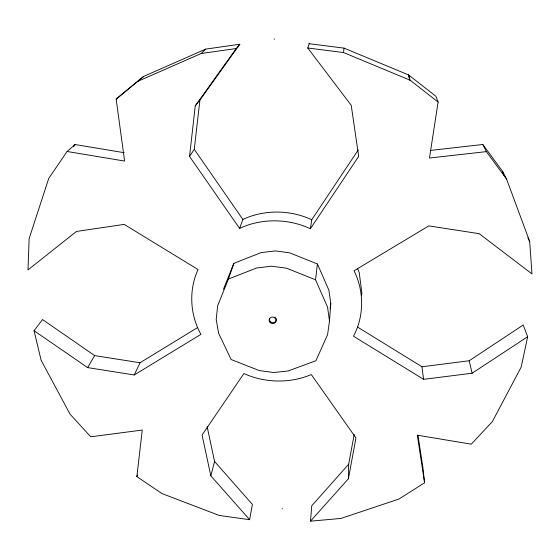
<?xml version="1.0" encoding="UTF-8"?>
<svg xmlns="http://www.w3.org/2000/svg" width="560" height="560" viewBox="0 0 560 560"><rect width="100%" height="100%" fill="white"/><g stroke="black" fill="none" stroke-linecap="round" stroke-linejoin="round"><path stroke-width="0.84" d="M417.97 435.246L422.968 468.062L424.585 482.797L399 499.023L341.005 518.434L310.499 521.171L348.376 478.793L348.684 464.219L354.193 434.42M233.87 263.34L228.403 279.041L217.602 305.9L216.209 319.662L218.645 333.34L231.14 359.527L259.252 370.573L273.672 372.526L288.05 370.993L315.924 360.717L327.565 334.719L329.504 320.992L330.778 303.667L328.909 290.262L317.408 263.97L289.611 252.819L275.275 250.915L261.03 252.623L233.87 263.34L223.461 289.247M310.499 521.171L311.738 505.806L348.684 464.219M357.385 326.963L421.953 366.772L469.189 360.759L523.201 325.01L527.667 336.7L472.122 373.226L423.605 379.33L353.486 336.217C364.224 316.295 364.238 290.941 354.032 270.802L428.771 225.89L479.171 233.674L532 273.917L529.669 241.479L506.59 179.116L486.374 151.62L429.471 158.032L438.102 102.046L410.067 80.164L343.532 52.549L344.029 48.125L309.274 43.715L308.931 43.253M309.274 43.715L307.755 47.999L351.225 105.301L358.68 156.401L310.38 228.746C288.421 218.435 261.611 218.078 239.596 228.389L189.546 156.45L195.258 105.854L236.243 48.517L239.813 44.233L205.73 49.112L143.71 76.37L116.158 99.085L124.607 161.063L67.067 151.48L48.762 178.36L29.134 238.574L28 269.906L76.419 231.455L124.201 224.385L198.086 269.577C188.587 289.884 189.973 314.881 200.928 334.348L134.232 374.969L87.633 367.605L34.069 330.715L42.518 319.55L94.633 355.593L140.042 362.761L197.708 327.495M189.546 156.45L194.278 149.331L199.913 100.044L239.813 44.233M207.151 426.636L214.564 461.468L252.371 504.42L249.641 519.687L219.198 515.445L161.903 493.542L136.864 476.609L142.247 430.052L90.734 436.807L70.007 414.085L41.111 360.255L34.069 330.715M329.504 320.992L327.544 307.083L315.539 279.797L317.408 263.97M330.078 308.637L330.778 303.667M310.38 228.746L311.745 219.758L358.246 149.933M361.501 295.68L361.879 293.146L359.233 272.566L357.609 268.758M348.376 478.793L355.964 437.955L311.283 374.542C290.073 383.621 264.859 383.047 243.887 373.541L202.062 435.078L210.833 475.832L249.641 519.687M275.072 318.024L275.261 317.107M270.2 322.616A3.521 3.276 11.8 0 1 271.67 317.135A3.521 3.276 11.8 0 1 276.045 321.209A3.521 3.276 11.8 0 1 270.2 322.616L270.403 321.692M527.667 336.7L521.192 367.052L492.373 421.603L471.275 444.171L417.319 435.183L424.585 482.797M210.833 475.832L214.564 461.468M239.596 228.389L242.879 219.457C264.285 209.391 290.388 209.713 311.745 219.758M136.864 476.609L137.48 475.02M134.232 374.969L140.042 362.761M87.633 367.605L94.633 355.593M408.429 74.571L409.689 80.003M73.402 146.608L74.837 144.494L124.215 152.712M74.179 145.957L75.145 144.543L67.067 151.48M195.258 105.854L199.913 100.044M137.403 81.515L201.173 53.522L205.73 49.112M143.71 76.37L116.158 99.085M228.403 279.041L256.711 267.96L271.565 266.196L286.524 268.184L315.539 279.797M274.407 39.284L274.141 38.829M201.173 53.522L236.243 48.517M430.122 150.465L482.818 144.487L502.488 171.269L506.59 179.116M307.755 47.999L343.532 52.549M344.029 48.125L408.646 74.963L435.883 96.243L438.102 102.046M194.278 149.331L242.879 219.457M482.818 144.487L486.374 151.62M527.877 237.853L529.669 241.479M502.488 171.269L503.993 175.315M408.646 74.963L410.067 80.164M469.189 360.759L472.122 373.226M421.953 366.772L423.605 379.33M282.177 508.508L282.184 508.872M276.199 318.591A3.514 3.269 11.8 0 1 272.895 322.679A3.514 3.269 11.8 0 1 269.43 318.521"/></g></svg>
